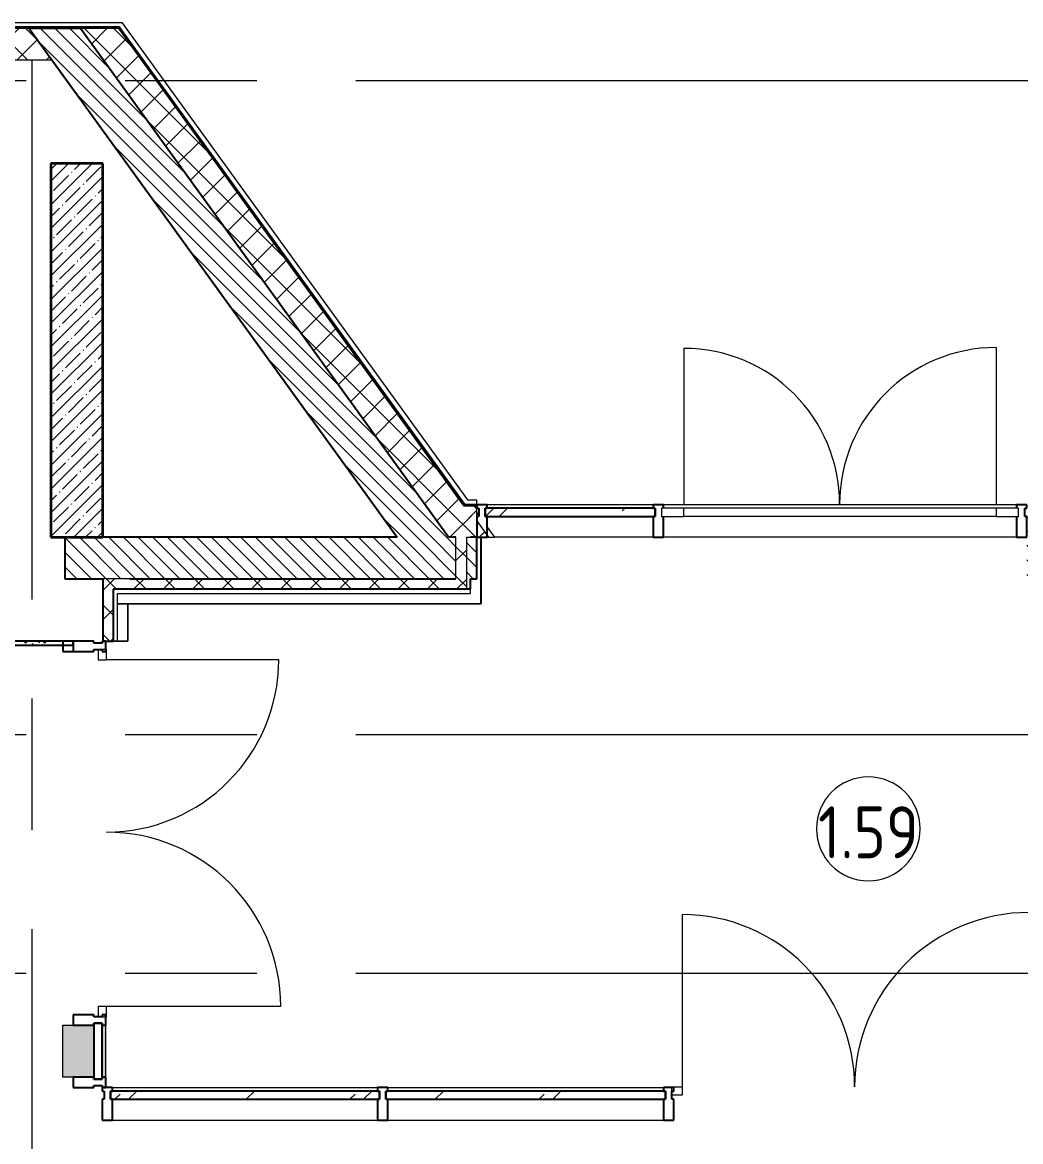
# Model space of a CAD drawing. Header units: millimetres. Extents: x 855 to 84199, y -1987 to 21700.
# Drawn here: x 20406 to 25214, y 16189 to 21580 of the extents above; entities that cross this region are included whole.
import ezdxf

# ---------------------------------------------------------------- set-up
doc = ezdxf.new("R2010")
doc.units = ezdxf.units.MM
doc.linetypes.add('Осевая', pattern=[3175, 635, -476.25, 1587.5, -476.25])
for name, color, linetype, lineweight in [('A-AREA-IDEN', 7, 'Continuous', 9), ('A-DOOR', 7, 'Continuous', 9), ('A-DOOR-1', 7, 'Continuous', 13), ('A-GLAZ-CURT', 7, 'Continuous', 9), ('A-GLAZ-CURT-1', 7, 'Continuous', 25), ('A-GLAZ-CWMG', 7, 'Continuous', 9), ('A-GLAZ-CWMG-1', 7, 'Continuous', 25), ('A-WALL', 7, 'Continuous', 9), ('I-WALL', 7, 'Continuous', 9), ('Оси', 7, 'Continuous', 9), ('Оси-2', 7, 'Осевая', 9)]:
    doc.layers.add(name, color=color, linetype=linetype, lineweight=lineweight)
for name, color, linetype, lineweight, true_color in [('A-WALL-1', 7, 'Continuous', 13, 0x3c3c3c), ('A-WALL-2', 7, 'Continuous', 25, 0x3c3c3c), ('A-WALL-3', 7, 'Continuous', 35, 0x3c3c3c), ('A-WALL-FNSH-1', 7, 'Continuous', 13, 0x3c3c3c), ('A-WALL-FNSH-2', 7, 'Continuous', 9, 0x3c3c3c)]:
    doc.layers.add(name, color=color, linetype=linetype, lineweight=lineweight, true_color=true_color)
doc.styles.add('GOST Common_4', font='GOST_Common.ttf', dxfattribs={"width": 0.9, "height": 250})
pattern_1 = [(45, (-90256.06, 0), (-70.71068, 70.71068), []), (135, (-90256.06, 0), (-70.71068, -70.71068), [])]
pattern_2 = [(135, (-90256.056, 0), (-35.35534, -35.35534), [])]

# ---------------------------------------------------------------- blocks, each defined once
blk = doc.blocks.new('Системная панель - Стекло - 40мм-24261323-План разверток пом_ 1_60_ Этаж 1')
at = {"layer": 'A-GLAZ-CURT'}
h = blk.add_hatch(dxfattribs=at)
h.set_pattern_fill('FP_9', color=256, style=0, pattern_type=2)
h.set_pattern_definition([(45, (-113400.45, -19140), (-282.8427, 282.8427), [200, -600]), (45, (-113600.45, -19240), (-282.8427, 282.8427), [600, -200]), (45, (-113200.45, -19340), (-282.8427, 282.8427), [200, -600])])
h.paths.add_polyline_path([(410, -40), (410, 0), (-410, 0), (-410, -40), (367.6, -40)])
at = {"layer": 'A-GLAZ-CURT-1'}
for p, q in [((410, 0), (-410, 0)), ((-410, 0), (-410, -40)), ((410, -40), (410, 0)), ((-410, -40), (410, -40))]:
    blk.add_line(p, q, dxfattribs=at)
blk = doc.blocks.new('Прямоугольный импост - Импост структурный с накладкой - 160мм-20149069-План разверток пом_ 1_60_ Этаж 1')
at = {"layer": 'A-GLAZ-CWMG'}
for p, q in [((113700.4, 19257), (112900.4, 19257)), ((113700.4, 19100), (112936, 19100))]:
    blk.add_line(p, q, dxfattribs=at)
blk = doc.blocks.new('Прямоугольный импост - Импост структурный с накладкой - 160мм-22852563-План разверток пом_ 1_60_ Этаж 1')
at = {"layer": 'A-GLAZ-CWMG-1'}
for p, q in [((-50, 40), (-50, 140)), ((-50, 140), (0, 140)), ((0, 140), (0, 40)), ((-50, -17), (-50, 0)), ((-10, 40), (-10, 0)), ((0, 40), (-10, 40)), ((-10, 0), (0, 0)), ((0, 0), (0, -17)), ((0, -17), (-50, -17))]:
    blk.add_line(p, q, dxfattribs=at)
blk = doc.blocks.new('Дверь_Витражная_СКБ_2Ст - ВН-5-31911725-План разверток пом_ 1_60_ Этаж 1')
at = {"layer": 'A-DOOR'}
for p, q in [((-752, 770), (-752, 20)), ((752, 774), (752, 20))]:
    blk.add_line(p, q, dxfattribs=at)
for centre, radius, start, end in [((-752, 20), 750, 360, 90), ((752, 20), 754, 90, 180)]:
    blk.add_arc(centre, radius, start, end, dxfattribs=at)
at = {"layer": 'A-DOOR-1'}
for p, q in [((-752, 0), (-860, 0)), ((-860, 0), (-860, -40)), ((-752, -40), (-752, 0)), ((860, 0), (752, 0)), ((752, 0), (752, -40)), ((860, -40), (860, 0)), ((-860, -40), (-752, -40)), ((752, -40), (860, -40))]:
    blk.add_line(p, q, dxfattribs=at)
blk = doc.blocks.new('Прямоугольный импост - Импост структурный с накладкой - 160мм-24260934-План разверток пом_ 1_60_ Этаж 1')
at = {"layer": 'A-GLAZ-CWMG'}
for p, q in [((115450.4, 19257), (113750.4, 19257)), ((115352.4, 19240), (113848.4, 19240)), ((115352.4, 19200), (113848.4, 19200)), ((115450.4, 19100), (113750.4, 19100))]:
    blk.add_line(p, q, dxfattribs=at)
blk = doc.blocks.new('Прямоугольный импост - Импост структурный с накладкой - 160мм-18693360-План разверток пом_ 1_60_ Этаж 1')
at = {"layer": 'A-GLAZ-CWMG-1'}
for p, q in [((-25, 40), (-25, 140)), ((-25, 140), (25, 140)), ((25, 140), (25, 40)), ((-15, 40), (-25, 40)), ((-25, -17), (-25, 0)), ((-25, 0), (-15, 0)), ((-15, 0), (-15, 40)), ((25, 0), (25, -17)), ((25, -17), (-25, -17))]:
    blk.add_line(p, q, dxfattribs=at)
blk = doc.blocks.new('Прямоугольный импост - Импост структурный с накладкой - 160мм Темный-30756008-План разверток пом_ 1_60_ Этаж 1')
at = {"layer": 'A-GLAZ-CWMG-1'}
for p, q in [((-50, 0), (-50, 17)), ((-50, 17), (0, 17)), ((-40, 0), (-50, 0)), ((-40, -40), (-40, 0)), ((0, 0), (-10, 0)), ((-10, 0), (-10, -40)), ((0, 17), (0, 0)), ((-50, -140), (-50, -40)), ((-50, -40), (-40, -40)), ((-10, -40), (0, -40)), ((0, -40), (0, -140)), ((0, -140), (-50, -140))]:
    blk.add_line(p, q, dxfattribs=at)
blk = doc.blocks.new('Дверь_Витражная_остекление_ - ВВ-14 остекление-32472302-План разверток пом_ 1_60_ Этаж 1')
at = {"layer": 'A-DOOR'}
for p, q in [((-835, -860), (-835, -20)), ((835, -850), (835, -20))]:
    blk.add_line(p, q, dxfattribs=at)
for centre, radius, start, end in [((-835, -20), 840, 270, 0), ((835, -20), 830, 180, 270)]:
    blk.add_arc(centre, radius, start, end, dxfattribs=at)
at = {"layer": 'A-DOOR-1'}
for p, q in [((-885, 20), (-835, 20)), ((-885, -20), (-885, 20)), ((-835, 20), (-835, -20)), ((835, 20), (885, 20)), ((835, -20), (835, 20)), ((885, 20), (885, -20)), ((-835, -20), (-885, -20)), ((885, -20), (835, -20))]:
    blk.add_line(p, q, dxfattribs=at)
blk = doc.blocks.new('Системная панель - Стекло - 40мм-32472403-План разверток пом_ 1_60_ Этаж 1')
at = {"layer": 'A-GLAZ-CURT'}
h = blk.add_hatch(dxfattribs=at)
h.set_pattern_fill('FP_11', color=256, style=0, pattern_type=2)
h.set_pattern_definition([(225, (113186.22, 16333), (282.8427, -282.8427), [200, -600]), (225, (113386.22, 16433), (282.8427, -282.8427), [600, -200]), (225, (112986.22, 16533), (282.8427, -282.8427), [200, -600])])
h.paths.add_polyline_path([(-674.2, 40), (-674.2, 0), (674.2, 0), (674.2, 40), (-581.8, 40)])
at = {"layer": 'A-GLAZ-CURT-1'}
for p, q in [((674.2, 40), (-674.2, 40)), ((-674.2, 40), (-674.2, 0)), ((-674.2, 0), (674.2, 0)), ((674.2, 0), (674.2, 40))]:
    blk.add_line(p, q, dxfattribs=at)
blk = doc.blocks.new('Прямоугольный импост - Импост структурный с накладкой - 160мм Темный-32472298-План разверток пом_ 1_60_ Этаж 1')
at = {"layer": 'A-GLAZ-CWMG'}
for p, q in [((112422, 16450), (113750.4, 16450)), ((112422, 16293), (113750.4, 16293))]:
    blk.add_line(p, q, dxfattribs=at)
blk = doc.blocks.new('Прямоугольный импост - Импост структурный с накладкой - 160мм Темный-30755591-План разверток пом_ 1_60_ Этаж 1')
at = {"layer": 'A-GLAZ-CWMG-1'}
for p, q in [((-25, 0), (-25, 17)), ((-25, 17), (25, 17)), ((-15, 0), (-25, 0)), ((-15, -40), (-15, 0)), ((25, 0), (15, 0)), ((15, 0), (15, -40)), ((25, 17), (25, 0)), ((-25, -140), (-25, -40)), ((-25, -40), (-15, -40)), ((15, -40), (25, -40)), ((25, -40), (25, -140)), ((25, -140), (-25, -140))]:
    blk.add_line(p, q, dxfattribs=at)
blk = doc.blocks.new('Прямоугольный импост - Импост структурный с накладкой - 160мм Темный-32356295-План разверток пом_ 1_60_ Этаж 1')
at = {"layer": 'A-GLAZ-CWMG-1'}
for p, q in [((-50, 40), (-50, 140)), ((-50, 140), (0, 140)), ((0, 140), (0, 40)), ((-40, 40), (-50, 40)), ((-50, -17), (-50, 0)), ((-50, 0), (-40, 0)), ((-40, 0), (-40, 40)), ((-10, 40), (-10, 0)), ((0, 40), (-10, 40)), ((-10, 0), (0, 0)), ((0, 0), (0, -17)), ((0, -17), (-50, -17))]:
    blk.add_line(p, q, dxfattribs=at)
blk = doc.blocks.new('Дверь_Витражная_остекление_ - ВВ-15 остекление-32355915-План разверток пом_ 1_60_ Этаж 1')
at = {"layer": 'A-DOOR'}
for p, q in [((-835, 850), (-835, 20)), ((835, 860), (835, 20))]:
    blk.add_line(p, q, dxfattribs=at)
for centre, radius, start, end in [((-835, 20), 830, 360, 90), ((835, 20), 840, 90, 180)]:
    blk.add_arc(centre, radius, start, end, dxfattribs=at)
at = {"layer": 'A-DOOR-1'}
for p, q in [((-835, 20), (-885, 20)), ((-885, 20), (-885, -20)), ((-835, -20), (-835, 20)), ((885, 20), (835, 20)), ((835, 20), (835, -20)), ((885, -20), (885, 20)), ((-885, -20), (-835, -20)), ((835, -20), (885, -20))]:
    blk.add_line(p, q, dxfattribs=at)
blk = doc.blocks.new('Прямоугольный импост - Импост структурный с накладкой - 160мм-32356289-План разверток пом_ 1_60_ Этаж 1')
at = {"layer": 'A-GLAZ-CWMG-1'}
for p, q in [((-25, 40), (-25, 140)), ((-25, 140), (25, 140)), ((25, 140), (25, 40)), ((-15, 40), (-25, 40)), ((-25, -17), (-25, 0)), ((-25, 0), (-15, 0)), ((-15, 0), (-15, 40)), ((15, 40), (15, 0)), ((25, 40), (15, 40)), ((15, 0), (25, 0)), ((25, 0), (25, -17)), ((25, -17), (-25, -17))]:
    blk.add_line(p, q, dxfattribs=at)
blk = doc.blocks.new('Системная панель - Стекло - 40мм-32356190-План разверток пом_ 1_60_ Этаж 1')
at = {"layer": 'A-GLAZ-CURT-1'}
for p, q in [((135, 0), (-135, 0)), ((-135, 0), (-135, -40)), ((135, -40), (135, 0)), ((-135, -40), (135, -40))]:
    blk.add_line(p, q, dxfattribs=at)
blk = doc.blocks.new('Прямоугольный импост - Импост структурный с накладкой - 190мм-32819534-План разверток пом_ 1_60_ Этаж 1')
at = {"layer": 'A-GLAZ-CWMG'}
for points in [[(110907, 16500), (111007, 16500), (111007, 16750), (110857, 16750), (110857, 16500)], [(111064, 16500), (111064, 16750), (111047, 16750), (111047, 16500)]]:
    blk.add_hatch(color=256, dxfattribs=at).paths.add_polyline_path(points)
for p, q in [((110857, 16750), (110907, 16750)), ((110857, 16500), (110857, 16750)), ((111064, 16500), (111064, 16750)), ((110907, 16500), (110857, 16500))]:
    blk.add_line(p, q, dxfattribs=at)
blk = doc.blocks.new('Прямоугольный импост - Импост структурный с накладкой - 160мм Темный-32356291-План разверток пом_ 1_60_ Этаж 1')
at = {"layer": 'A-GLAZ-CWMG-1'}
for p, q in [((-25, 40), (-25, 140)), ((-25, 140), (25, 140)), ((25, 140), (25, 40)), ((-15, 40), (-25, 40)), ((-25, -17), (-25, 0)), ((-25, 0), (-15, 0)), ((-15, 0), (-15, 40)), ((15, 40), (15, 0)), ((25, 40), (15, 40)), ((15, 0), (25, 0)), ((25, 0), (25, -17)), ((25, -17), (-25, -17))]:
    blk.add_line(p, q, dxfattribs=at)
blk = doc.blocks.new('Прямоугольный импост - Импост структурный с накладкой - 160мм-22960065-План разверток пом_ 1_60_ Этаж 1')
at = {"layer": 'A-GLAZ-CWMG-1'}
for p, q in [((0, 140), (-50, 140)), ((-50, 140), (-50, 40)), ((0, 40), (0, 140)), ((-50, 40), (-40, 40)), ((-40, 0), (-50, 0)), ((-50, 0), (-50, -17)), ((-40, 40), (-40, 0)), ((-10, 0), (-10, 40)), ((-10, 40), (0, 40)), ((0, 0), (-10, 0)), ((0, -17), (0, 0)), ((-50, -17), (0, -17))]:
    blk.add_line(p, q, dxfattribs=at)
blk = doc.blocks.new('Системная панель - Стекло - 40мм-32472267-План разверток пом_ 1_60_ Этаж 1')
at = {"layer": 'A-GLAZ-CURT'}
h = blk.add_hatch(dxfattribs=at)
h.set_pattern_fill('FP_17', color=256, style=0, pattern_type=2)
h.set_pattern_definition([(225, (111834.5, 16333), (282.8427, -282.8427), [200, -600]), (225, (112034.5, 16433), (282.8427, -282.8427), [600, -200]), (225, (111634.5, 16533), (282.8427, -282.8427), [200, -600])])
h.paths.add_polyline_path([(-647.5, 40), (-647.5, 0), (647.5, 0), (647.5, 40), (247.8, 40)])
at = {"layer": 'A-GLAZ-CURT-1'}
for p, q in [((647.5, 40), (-647.5, 40)), ((-647.5, 40), (-647.5, 0)), ((-647.5, 0), (647.5, 0)), ((647.5, 0), (647.5, 40))]:
    blk.add_line(p, q, dxfattribs=at)
blk = doc.blocks.new('Прямоугольный импост - Импост структурный с накладкой - 160мм Темный-32472263-План разверток пом_ 1_60_ Этаж 1')
at = {"layer": 'A-GLAZ-CWMG'}
for p, q in [((111097, 16450), (112372, 16450)), ((111097, 16293), (112372, 16293))]:
    blk.add_line(p, q, dxfattribs=at)
blk = doc.blocks.new('Прямоугольный импост - Импост структурный с накладкой - 190мм-32819424-План разверток пом_ 1_60_ Этаж 1')
at = {"layer": 'A-GLAZ-CWMG-1'}
for p, q in [((0, 190), (-50, 190)), ((-50, 190), (-50, 40)), ((0, 40), (0, 190)), ((-50, 40), (-40, 40)), ((-40, 0), (-50, 0)), ((-50, 0), (-50, -17)), ((-40, 40), (-40, 0)), ((-10, 0), (-10, 40)), ((-10, 40), (0, 40)), ((0, 0), (-10, 0)), ((0, -17), (0, 0)), ((-50, -17), (0, -17))]:
    blk.add_line(p, q, dxfattribs=at)
blk = doc.blocks.new('Марка_Помещения - Номер-25198446-План разверток пом_ 1_60_ Этаж 1')
at = {"layer": 'A-AREA-IDEN'}
for start, end in [(360, 180), (180, 360)]:
    blk.add_arc((0, 0), 2.5, start, end, dxfattribs=at)

msp = doc.modelspace()

# ---------------------------------------------------------------- hatches: boundary and pattern name
at = {"layer": 'A-WALL'}
h = msp.add_hatch(dxfattribs=at)
h.set_pattern_fill('FP_1', color=256, style=0, pattern_type=2)
h.set_pattern_definition(pattern_1)
h.paths.add_polyline_path([(20979.1, 21400), (20870.6, 21550), (20685.4, 21550), (20793.9, 21400)])
h.paths.add_polyline_path([(20093.9, 21400), (20547.1, 21400), (20438.6, 21550), (19693.9, 21550), (19693.9, 21400)])
h.paths.add_polyline_path([(18793.9, 21400), (18793.9, 21550), (17493.9, 21550), (17493.9, 21400), (18503.9, 21400)])
h.paths.add_polyline_path([(16322.6, 21400), (16593.9, 21400), (16593.9, 21550), (15293.9, 21550), (15293.9, 21400), (15777.2, 21400)])
h.paths.add_polyline_path([(14141.2, 21400), (14393.9, 21400), (14393.9, 21550), (13193.9, 21550), (13193.9, 21400), (13595.8, 21400)])
h.paths.add_polyline_path([(10323.9, 21400), (10893.9, 21400), (10893.9, 21550), (10323.9, 21550)])
h = msp.add_hatch(dxfattribs=at)
h.set_pattern_fill('FP_4', color=256, style=0, pattern_type=2)
h.set_pattern_definition(pattern_2)
h.paths.add_polyline_path([(22210.9, 19100), (22457.8, 19100), (20685.4, 21550), (20438.6, 21550), (21757.1, 19727.4)])
h = msp.add_hatch(dxfattribs=at)
h.set_pattern_fill('FP_1', color=256, style=0, pattern_type=2)
h.set_pattern_definition(pattern_1)
h.paths.add_polyline_path([(22642.9, 19100), (22544.4, 19236.2), (22544.4, 19100), (22594.4, 19100)])
h.paths.add_polyline_path([(22494.4, 19100), (22494.4, 19305.3), (20979.1, 21400), (20793.9, 21400), (22457.8, 19100)])
h = msp.add_hatch(dxfattribs=at)
h.set_pattern_fill('FP_1', color=256, style=0, pattern_type=2)
h.set_pattern_definition(pattern_1)
h.paths.add_polyline_path([(25344.4, 19100), (27773.9, 19100), (27773.9, 19250), (25244.4, 19250), (25244.4, 19100), (25294.4, 19100)])
h.paths.add_polyline_path([(22544.4, 19100), (22652.8, 19100), (22594.4, 19180.7), (22594, 19250), (22534.4, 19250), (22544.4, 19236.2), (22544.4, 19198.3)])
h = msp.add_hatch(dxfattribs=at)
h.set_pattern_fill('FP_4', color=256, style=0, pattern_type=2)
h.set_pattern_definition(pattern_2)
h.paths.add_polyline_path([(26684.1, 18900), (27553.9, 18900), (27553.9, 19100), (25344.4, 19100), (25344.4, 18900), (25593.4, 18900)])
h.paths.add_polyline_path([(25244.4, 18900), (25294.4, 18900), (25294.4, 19100), (25244.4, 19100)])
h.paths.add_polyline_path([(22564.4, 18900), (22594.4, 18900), (22594.4, 19100), (22544.4, 19100), (22544.4, 18900)])
h.paths.add_polyline_path([(22494.4, 18900), (22494.4, 19100), (20610.9, 19100), (20610.9, 18900), (22321.3, 18900)])
at = {"layer": 'I-WALL'}
h = msp.add_hatch(dxfattribs=at)
h.set_pattern_fill('FP_2', color=256, style=0, pattern_type=2)
h.set_pattern_definition([(45, (-90256.056, 0), (-57.024626, 57.024626), []), (45, (-90199.03, 0), (-57.024626, 57.024626), [100.806, -20.161, 3.353, -16.808])])
h.paths.add_polyline_path([(20793.9, 19100), (20793.9, 20900), (20543.9, 20900), (20543.9, 19100)])
h = msp.add_hatch(dxfattribs=at)
h.set_pattern_fill('FP_1', color=256, style=0, pattern_type=2)
h.set_pattern_definition(pattern_1)
h.paths.add_polyline_path([(22494.4, 18900), (22544.4, 18900), (22544.4, 19236.2), (22494.4, 19305.3), (22494.4, 19100)])
h = msp.add_hatch(dxfattribs=at)
h.set_pattern_fill('FP_1', color=256, style=0, pattern_type=2)
h.set_pattern_definition(pattern_1)
h.paths.add_polyline_path([(20793.9, 18600), (20843.9, 18600), (20843.9, 18900), (20793.9, 18900), (20793.9, 18669.1)])
h = msp.add_hatch(dxfattribs=at)
h.set_pattern_fill('FP_1', color=256, style=0, pattern_type=2)
h.set_pattern_definition(pattern_1)
h.paths.add_polyline_path([(22544.4, 18850), (22544.4, 18900), (20843.9, 18900), (20843.9, 18850), (22321.3, 18850)])
h = msp.add_hatch(dxfattribs=at)
h.set_pattern_fill('FP_19', color=256, style=0, pattern_type=2)
h.set_pattern_definition([(0, (-90256.056, 0), (121.92, 30.48), [10.058, -81.382, 10.058, -81.382, -487.68]), (0, (-90256.056, 0), (121.92, 30.48), [-182.88, 10.058, -172.822, 10.058, -81.382, -213.36]), (0, (-90256.056, 0), (121.92, 30.48), [-457.2, 10.058, -50.902, 10.058, -142.342]), (120, (-90210.336, 15.24), (-87.356454, 90.345817), [10.058, -81.382, 10.058, -81.382, -487.68]), (120, (-90210.336, 15.24), (-87.356454, 90.345817), [-182.88, 10.058, -172.822, 10.058, -81.382, -213.36]), (120, (-90210.336, 15.24), (-87.356454, 90.345817), [-457.2, 10.058, -50.902, 10.058, -142.342]), (240, (-90195.096, 76.2), (-34.563546, -120.825817), [10.058, -81.382, 10.058, -81.382, -487.68]), (240, (-90195.096, 76.2), (-34.563546, -120.825817), [-182.88, 10.058, -172.822, 10.058, -81.382, -213.36]), (240, (-90195.096, 76.2), (-34.563546, -120.825817), [-457.2, 10.058, -50.902, 10.058, -142.342])])
h.paths.add_polyline_path([(20650.9, 18580), (20650.9, 18600), (20272.9, 18600), (20272.9, 18580)])

# ---------------------------------------------------------------- linework, layer by layer
at = {"layer": 'A-WALL'}
for p, q in [((10323.9, 21580), (20885.9, 21580)), ((20885.9, 21580), (22549.7, 19280)), ((20438.6, 21550), (19693.9, 21550)), ((20870.6, 21550), (20685.4, 21550)), ((22494.4, 19305.3), (20870.6, 21550)), ((20878.3, 21553), (20872.1, 21553)), ((22594.4, 19250), (22534.4, 19250)), ((22549.7, 19280), (22594.4, 19280)), ((22594.4, 19258), (22594.4, 19280)), ((22594.4, 19218.2), (22604.4, 19204.4)), ((22644.4, 19149.1), (22679.9, 19100)), ((22494.4, 18900), (22494.4, 19100)), ((22544.4, 19100), (22544.4, 18900)), ((22544.4, 19100), (22564.4, 19100)), ((22642.9, 19100), (22679.9, 19100)), ((20923.3, 18900), (20793.9, 18900))]:
    msp.add_line(p, q, dxfattribs=at)
at = {"layer": 'A-WALL-1'}
for p, q in [((20093.9, 21400), (20547.1, 21400)), ((22594.4, 19180.7), (22594.4, 19250)), ((22594.4, 19100), (22642.9, 19100))]:
    msp.add_line(p, q, dxfattribs=at)
at = {"layer": 'A-WALL-2'}
for p, q in [((20685.4, 21550), (20438.6, 21550)), ((20438.6, 21550), (22210.9, 19100)), ((22457.8, 19100), (20685.4, 21550)), ((22534.4, 19250), (22494.4, 19305.3)), ((20610.9, 19100), (20610.9, 18900)), ((22210.9, 19100), (20793.9, 19100)), ((22494.4, 19100), (22457.8, 19100)), ((22594.4, 19100), (22564.4, 19100)), ((22594.4, 18900), (22594.4, 19100)), ((20610.9, 18900), (20793.9, 18900)), ((20793.9, 18900), (20793.9, 18600)), ((20923.3, 18900), (22494.4, 18900)), ((22564.4, 18900), (22594.4, 18900)), ((22564.4, 18850), (22564.4, 18900)), ((20843.9, 18850), (20843.9, 18600)), ((22564.4, 18850), (20843.9, 18850)), ((20650.9, 18600), (20292.9, 18600)), ((20650.9, 18580), (20650.9, 18600)), ((20793.9, 18600), (20843.9, 18600)), ((20272.9, 18580), (20650.9, 18580))]:
    msp.add_line(p, q, dxfattribs=at)
at = {"layer": 'A-WALL-3'}
for p, q in [((20543.9, 20900), (20543.9, 19100)), ((20793.9, 20900), (20543.9, 20900)), ((20793.9, 19100), (20793.9, 20900)), ((20543.9, 19100), (20793.9, 19100))]:
    msp.add_line(p, q, dxfattribs=at)
at = {"layer": 'A-WALL-FNSH-1'}
for p, q in [((20872.1, 21553), (19693.9, 21553)), ((22535.9, 19253), (20872.1, 21553)), ((22594.4, 19253), (22535.9, 19253)), ((22594.4, 19250), (22594.4, 19253)), ((20863.9, 18600), (20863.9, 18830)), ((20863.9, 18830), (22564.4, 18830)), ((22564.4, 18830), (22564.4, 18850)), ((20843.9, 18600), (20863.9, 18600)), ((20271.9, 18579), (20600.9, 18579)), ((20600.9, 18579), (20600.9, 18580))]:
    msp.add_line(p, q, dxfattribs=at)
at = {"layer": 'A-WALL-FNSH-2'}
for p, q in [((20874.7, 21558), (19693.9, 21558)), ((22538.5, 19258), (20874.7, 21558)), ((22594.4, 19258), (22538.5, 19258)), ((22594.4, 19253), (22594.4, 19258)), ((22652.8, 19100), (22594.4, 19180.7))]:
    msp.add_line(p, q, dxfattribs=at)
at = {"layer": 'I-WALL'}
for p, q in [((22614.4, 18780), (22614.4, 19100)), ((22615.4, 19100), (22615.4, 18779)), ((22544.4, 18900), (22544.4, 18850)), ((20863.9, 18780), (22614.4, 18780)), ((20913.9, 18779), (20863.9, 18779)), ((20913.9, 18600), (20913.9, 18779)), ((22615.4, 18779), (20914.9, 18779)), ((20914.9, 18779), (20914.9, 18599)), ((20808.9, 18599), (20808.9, 18600)), ((20914.9, 18599), (20808.9, 18599)), ((20863.9, 18600), (20913.9, 18600))]:
    msp.add_line(p, q, dxfattribs=at)
at = {"layer": 'Оси'}
for p, q in [((20453.9, 18900), (20453.9, 21400)), ((23203.9, 21300), (25703.9, 21300)), ((23203.9, 18150), (25703.9, 18150)), ((23203.9, 17000), (25703.9, 17000))]:
    msp.add_line(p, q, dxfattribs=at)
at = {"layer": 'Оси-2'}
for p, q in [((11375.9, 21300), (23203.9, 21300)), ((20453.9, 14514), (20453.9, 18900)), ((11375.9, 18150), (23203.9, 18150)), ((11375.9, 17000), (23203.9, 17000))]:
    msp.add_line(p, q, dxfattribs=at)

# ---------------------------------------------------------------- block references
at = {"layer": 'A-AREA-IDEN', "xscale": 99.99999999999993, "yscale": 99.99999999999993, "zscale": 99.99999999999993}
msp.add_blockref('Марка_Помещения - Номер-25198446-План разверток пом_ 1_60_ Этаж 1', (24480.4, 17695.7), dxfattribs=at)
at = {"layer": 'A-DOOR'}
msp.add_blockref('Дверь_Витражная_СКБ_2Ст - ВН-5-31911725-План разверток пом_ 1_60_ Этаж 1', (24344.4, 19240), dxfattribs=at)
for name, p, rotation in [('Дверь_Витражная_остекление_ - ВВ-15 остекление-32355915-План разверток пом_ 1_60_ Этаж 1', (20790.9, 17675), 270), ('Дверь_Витражная_остекление_ - ВВ-14 остекление-32472302-План разверток пом_ 1_60_ Этаж 1', (24419.4, 16433), 180)]:
    msp.add_blockref(name, p, dxfattribs=dict(at, rotation=rotation))
at = {"layer": 'A-GLAZ-CURT'}
msp.add_blockref('Системная панель - Стекло - 40мм-24261323-План разверток пом_ 1_60_ Этаж 1', (23044.4, 19240), dxfattribs=at)
for name, p, rotation in [('Системная панель - Стекло - 40мм-32356190-План разверток пом_ 1_60_ Этаж 1', (20790.9, 16625), 270), ('Системная панель - Стекло - 40мм-32472267-План разверток пом_ 1_60_ Этаж 1', (21478.4, 16433), 180), ('Системная панель - Стекло - 40мм-32472403-План разверток пом_ 1_60_ Этаж 1', (22830.2, 16433), 180)]:
    msp.add_blockref(name, p, dxfattribs=dict(at, rotation=rotation))
at = {"layer": 'A-GLAZ-CWMG'}
for name, p, rotation in [('Прямоугольный импост - Импост структурный с накладкой - 160мм-22960065-План разверток пом_ 1_60_ Этаж 1', (22594.4, 19240), 180), ('Прямоугольный импост - Импост структурный с накладкой - 190мм-32819424-План разверток пом_ 1_60_ Этаж 1', (20790.9, 18600), 90)]:
    msp.add_blockref(name, p, dxfattribs=dict(at, rotation=rotation))
for name in ['Прямоугольный импост - Импост структурный с накладкой - 160мм-20149069-План разверток пом_ 1_60_ Этаж 1', 'Прямоугольный импост - Импост структурный с накладкой - 160мм-24260934-План разверток пом_ 1_60_ Этаж 1', 'Прямоугольный импост - Импост структурный с накладкой - 190мм-32819534-План разверток пом_ 1_60_ Этаж 1', 'Прямоугольный импост - Импост структурный с накладкой - 160мм Темный-32472263-План разверток пом_ 1_60_ Этаж 1', 'Прямоугольный импост - Импост структурный с накладкой - 160мм Темный-32472298-План разверток пом_ 1_60_ Этаж 1']:
    msp.add_blockref(name, (-90256.1, 0), dxfattribs=at)
at = {"layer": 'A-GLAZ-CWMG', "extrusion": (0, 0, -1)}
for name, p, rotation in [('Прямоугольный импост - Импост структурный с накладкой - 160мм-18693360-План разверток пом_ 1_60_ Этаж 1', (-23469.4, 19240), 180), ('Прямоугольный импост - Импост структурный с накладкой - 160мм-22852563-План разверток пом_ 1_60_ Этаж 1', (-25244.4, 19240), 180), ('Прямоугольный импост - Импост структурный с накладкой - 160мм-32356289-План разверток пом_ 1_60_ Этаж 1', (-20790.9, 18575), 270), ('Прямоугольный импост - Импост структурный с накладкой - 160мм Темный-32356291-План разверток пом_ 1_60_ Этаж 1', (-20790.9, 16775), 270), ('Прямоугольный импост - Импост структурный с накладкой - 160мм Темный-32356295-План разверток пом_ 1_60_ Этаж 1', (-20790.9, 16450), 270)]:
    msp.add_blockref(name, p, dxfattribs=dict(at, rotation=rotation))
for name, p in [('Прямоугольный импост - Импост структурный с накладкой - 160мм Темный-30756008-План разверток пом_ 1_60_ Этаж 1', (-20790.9, 16433)), ('Прямоугольный импост - Импост структурный с накладкой - 160мм Темный-30755591-План разверток пом_ 1_60_ Этаж 1', (-22140.9, 16433)), ('Прямоугольный импост - Импост структурный с накладкой - 160мм Темный-30755591-План разверток пом_ 1_60_ Этаж 1', (-23519.4, 16433))]:
    msp.add_blockref(name, p, dxfattribs=at)

# ---------------------------------------------------------------- texts
at = {"layer": 'A-AREA-IDEN', "insert": (24238.5, 17804.2), "char_height": 250, "width": 606.076, "attachment_point": 1, "style": 'GOST Common_4'}
msp.add_mtext('1.59', dxfattribs=at)

doc.saveas('drawing.dxf')
